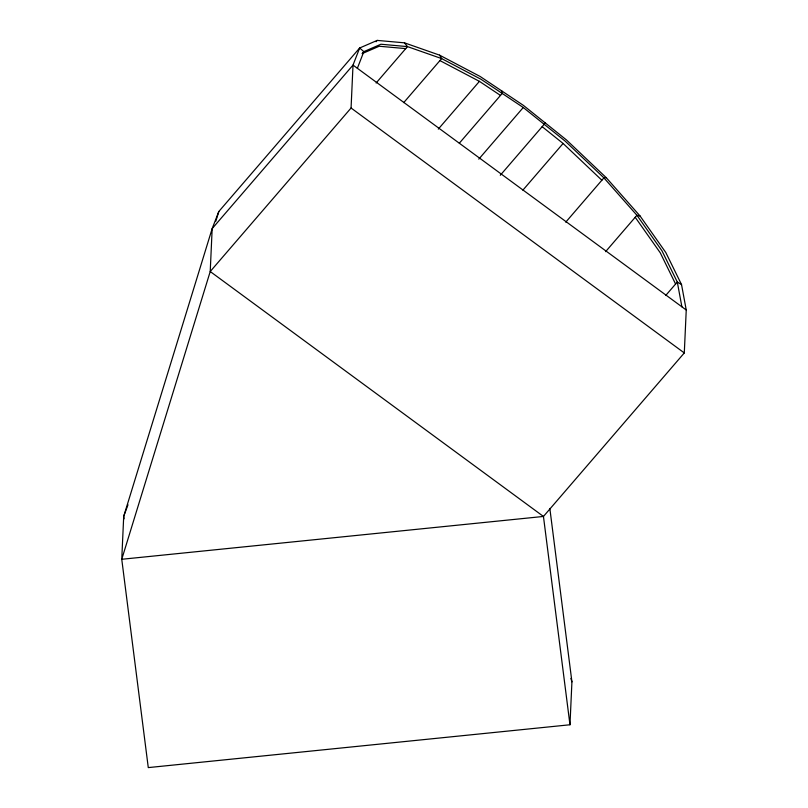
<?xml version="1.0" encoding="UTF-8"?>
<svg xmlns="http://www.w3.org/2000/svg" width="808" height="808" viewBox="0 0 808 808"><rect width="100%" height="100%" fill="white"/><g stroke="black" fill="none" stroke-linecap="round" stroke-linejoin="round"><path stroke-width="1.21" d="M681.891 306.818L677.306 282.032L661.974 250.813L636.936 215.281L603.909 177.861L565.135 141.097L523.261 107.504L481.144 79.366L441.643 58.59L407.464 46.611L380.921 44.238L363.842 51.631L359.661 47.995L218.817 211.504L212.171 228.603L123.705 516.362L121.755 559.277L210.221 271.528L351.066 108.009L353.015 65.094L359.661 47.995L377.205 40.4L404.454 42.834L439.552 55.136L480.114 76.457L523.362 105.353L566.357 139.855L606.172 177.598L640.087 216.019L665.792 252.51L681.528 284.567L686.245 310.009L684.295 352.934L543.451 516.453L121.755 559.277L148.278 767.6L569.973 724.766L571.923 681.851L549.844 508.454M215.857 221.129L218.817 211.504M127.997 504.778L123.705 516.362L124.028 518.857M357.368 68.286L363.842 51.631L362.115 53.631L379.204 46.238L405.747 48.611M544.865 122.604L544.198 124.301L500.293 175.275M376.063 41.733L377.205 40.4M376.124 83.002L407.464 46.611L404.454 42.834M403.727 102.616L441.643 58.59L439.552 55.136M438.289 129.118L479.427 81.355L500.485 95.425M459.348 143.188L502.202 93.435L501.738 90.91M478.791 159.136L523.261 107.504M522.877 190.163L563.095 143.471L542.158 126.674M565.751 222.16L603.909 177.861L606.172 177.598M605.596 251.662L636.936 215.281L640.087 216.019M665.711 295.486L677.306 282.032L681.528 284.567M439.926 60.59L479.427 81.355M686.245 310.009L353.015 65.094L212.171 228.603L210.221 271.528L543.451 516.453L569.973 724.766M351.066 108.009L684.295 352.934M563.095 143.471L601.869 180.234M635.219 217.271L660.257 252.803L675.589 284.032M570.892 678.427L571.923 681.851"/></g></svg>
